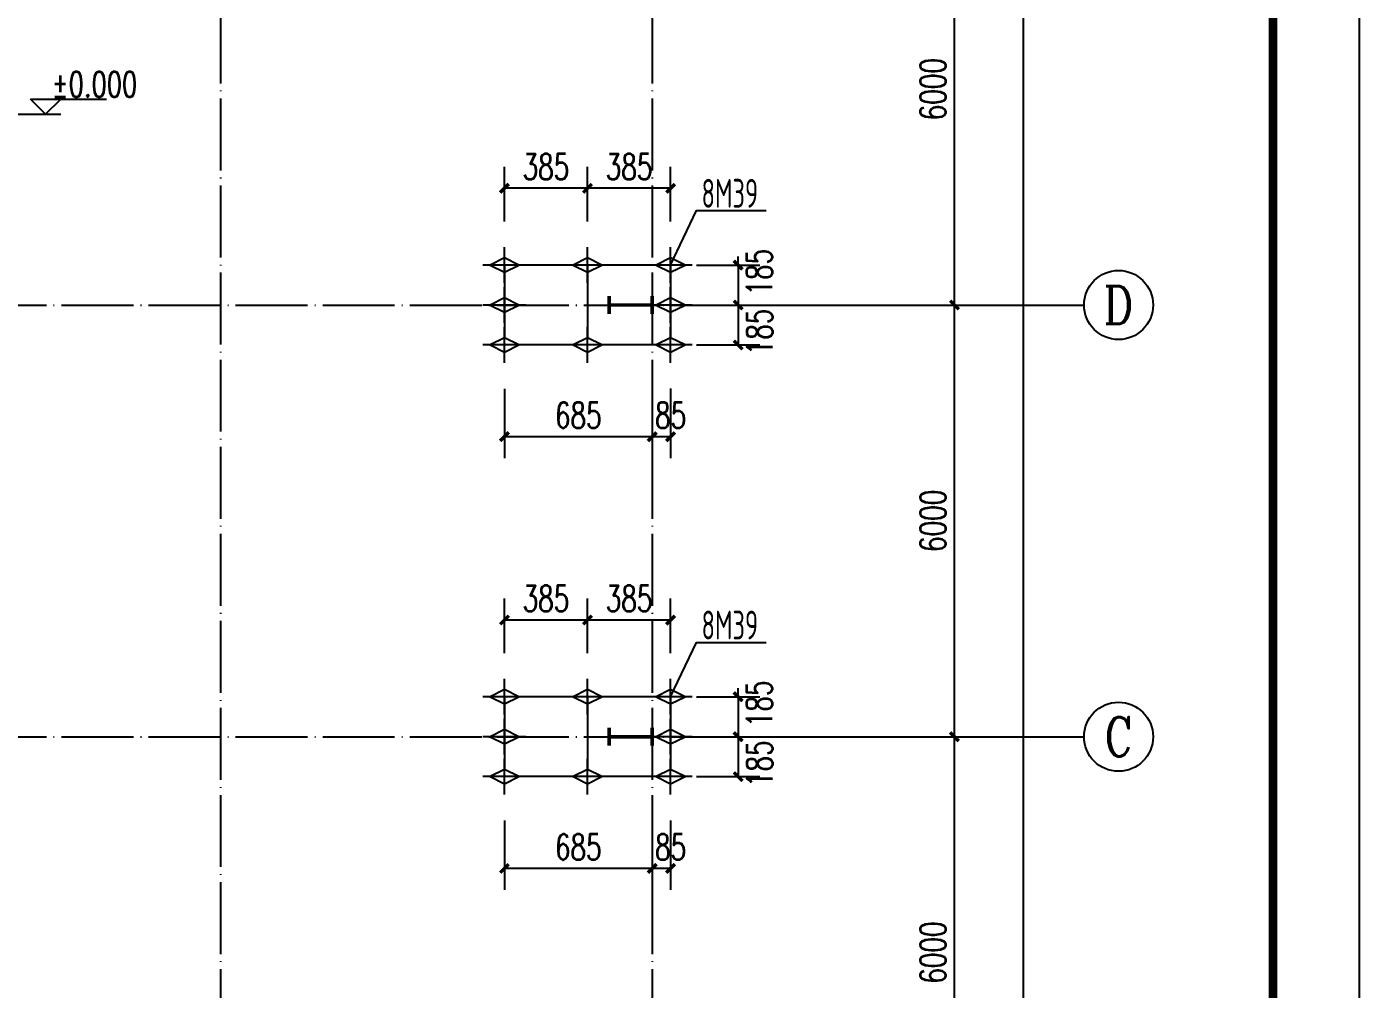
# Model space of a CAD drawing. Extents: x 14207793 to 14719554, y -1675802 to -1228715.
# Drawn here: x 14303084 to 14321605, y -1430561 to -1417182 of the extents above; entities that cross this region are included whole.
import ezdxf
from ezdxf.enums import TextEntityAlignment as Align

# ---------------------------------------------------------------- set-up
doc = ezdxf.new("R2010")
doc.units = 0
doc.header["$LTSCALE"] = 500
doc.header["$MEASUREMENT"] = 0
doc.linetypes.add('DOTE', pattern=[2.42, 2, -0.2, 0.02, -0.2])
doc.layers.get('0').update_dxf_attribs({"linetype": 'CONTINUOUS'})
doc.layers.get('DEFPOINTS').update_dxf_attribs({"color": 140, "linetype": 'CONTINUOUS'})
for name, color, linetype in [('AXIS', 3, 'CONTINUOUS'), ('AXIS_TEXT', 7, 'CONTINUOUS'), ('BOLT', 2, 'CONTINUOUS'), ('DIM', 3, 'CONTINUOUS'), ('DOTE', 8, 'DOTE'), ('PUB_TEXT', 6, 'CONTINUOUS'), ('PUB_TITLE', 4, 'CONTINUOUS')]:
    doc.layers.add(name, color=color, linetype=linetype)
doc.styles.add('_TCH_AXIS', font='COMPLEX', dxfattribs={"bigfont": 'GBCBIG'})
doc.styles.add('_TCH_DIM', font='SIMPLEX', dxfattribs={"bigfont": 'GBCBIG'})
doc.styles.add('_TCH_DIM_T3', font='SIMPLEX', dxfattribs={"width": 0.705882, "bigfont": 'GBCBIG'})
doc.styles.add('COMPLEX', font='COMPLEX')
doc.styles.add('TSSD_REIN', font='Tssdeng.shx', dxfattribs={"width": 0.65, "bigfont": 'hztxt.shx'})
doc.dimstyles.new('_TCH_ARCH&&120', dxfattribs={"dimtxt": 357, "dimasz": 120, "dimexe": 300, "dimexo": 360, "dimgap": 120, "dimtad": 1, "dimdec": 0, "dimzin": 0, "dimdsep": 46, "dimtxsty": '_TCH_DIM_T3', "dimblk": 'ARCHTICK', "dimcen": 0.09, "dimclrt": 7, "dimazin": 2, "dimtfac": 1, "dimtdec": 0, "dimtix": 1, "dimtmove": 2, "dimatfit": 3, "dimfxl": 0, "dimtolj": 1, "dimtzin": 0, "dimarcsym": 0})

# ---------------------------------------------------------------- blocks, each defined once
blk = doc.blocks.new('_ArchTick')
at = {"color": 0, "linetype": 'ByBlock', "const_width": 0.4}
blk.add_lwpolyline([(-0.5, -0.5), (0.5, 0.5)], dxfattribs=at)
blk = doc.blocks.new('*D133')
at = {"layer": 'AXIS', "color": 0, "lineweight": -2}
for p, q in [((14313338.5228, -1427050), (14316278.5228, -1427050)), ((14315978.5228, -1433050), (14315978.5228, -1427050)), ((14313338.5228, -1433050), (14316278.5228, -1433050))]:
    blk.add_line(p, q, dxfattribs=at)
at = {"layer": 'DEFPOINTS', "color": 0}
for p in [(14312978.5228, -1427050), (14315978.5228, -1427050), (14312978.5228, -1433050)]:
    blk.add_point(p, dxfattribs=at)
at = {"layer": 'AXIS', "color": 0, "lineweight": -2, "xscale": 120, "yscale": 120, "zscale": 120}
for p, rotation in [((14315978.5228, -1427050), 90), ((14315978.5228, -1433050), 270)]:
    blk.add_blockref('_ArchTick', p, dxfattribs=dict(at, rotation=rotation))
at = {"layer": 'AXIS', "color": 7, "insert": (14315680.0228, -1430050), "char_height": 357, "attachment_point": 5, "rotation": 90, "style": '_TCH_DIM_T3'}
blk.add_mtext('\\A1;6000', dxfattribs=at)
blk = doc.blocks.new('*D134')
at = {"layer": 'AXIS', "color": 0, "lineweight": -2}
for p, q in [((14313338.5228, -1421050), (14316278.5228, -1421050)), ((14315978.5228, -1427050), (14315978.5228, -1421050)), ((14313338.5228, -1427050), (14316278.5228, -1427050))]:
    blk.add_line(p, q, dxfattribs=at)
at = {"layer": 'DEFPOINTS', "color": 0}
for p in [(14312978.5228, -1421050), (14315978.5228, -1421050), (14312978.5228, -1427050)]:
    blk.add_point(p, dxfattribs=at)
at = {"layer": 'AXIS', "color": 0, "lineweight": -2, "xscale": 120, "yscale": 120, "zscale": 120}
for p, rotation in [((14315978.5228, -1421050), 90), ((14315978.5228, -1427050), 270)]:
    blk.add_blockref('_ArchTick', p, dxfattribs=dict(at, rotation=rotation))
at = {"layer": 'AXIS', "color": 7, "insert": (14315680.0228, -1424050), "char_height": 357, "attachment_point": 5, "rotation": 90, "style": '_TCH_DIM_T3'}
blk.add_mtext('\\A1;6000', dxfattribs=at)
blk = doc.blocks.new('*D135')
at = {"layer": 'AXIS', "color": 0, "lineweight": -2}
for p, q in [((14313338.5228, -1415050), (14316278.5228, -1415050)), ((14315978.5228, -1421050), (14315978.5228, -1415050)), ((14313338.5228, -1421050), (14316278.5228, -1421050))]:
    blk.add_line(p, q, dxfattribs=at)
at = {"layer": 'DEFPOINTS', "color": 0}
for p in [(14312978.5228, -1415050), (14315978.5228, -1415050), (14312978.5228, -1421050)]:
    blk.add_point(p, dxfattribs=at)
at = {"layer": 'AXIS', "color": 0, "lineweight": -2, "xscale": 120, "yscale": 120, "zscale": 120}
for p, rotation in [((14315978.5228, -1415050), 90), ((14315978.5228, -1421050), 270)]:
    blk.add_blockref('_ArchTick', p, dxfattribs=dict(at, rotation=rotation))
at = {"layer": 'AXIS', "color": 7, "insert": (14315680.0228, -1418050), "char_height": 357, "attachment_point": 5, "rotation": 90, "style": '_TCH_DIM_T3'}
blk.add_mtext('\\A1;6000', dxfattribs=at)
blk = doc.blocks.new('*D150')
at = {"layer": 'AXIS', "color": 0, "lineweight": -2}
for p, q in [((14313338.5228, -1331050), (14317238.5228, -1331050)), ((14316938.5228, -1441450), (14316938.5228, -1331050)), ((14313338.5228, -1441450), (14317238.5228, -1441450))]:
    blk.add_line(p, q, dxfattribs=at)
at = {"layer": 'DEFPOINTS', "color": 0}
for p in [(14312978.5228, -1331050), (14316938.5228, -1331050), (14312978.5228, -1441450)]:
    blk.add_point(p, dxfattribs=at)
at = {"layer": 'AXIS', "color": 0, "lineweight": -2, "xscale": 120, "yscale": 120, "zscale": 120}
for p, rotation in [((14316938.5228, -1331050), 90), ((14316938.5228, -1441450), 270)]:
    blk.add_blockref('_ArchTick', p, dxfattribs=dict(at, rotation=rotation))
at = {"layer": 'AXIS', "color": 7, "insert": (14316640.0228, -1386250), "char_height": 357, "attachment_point": 5, "rotation": 90, "style": '_TCH_DIM_T3'}
blk.add_mtext('\\A1;110400', dxfattribs=at)
blk = doc.blocks.new('_AXISO')
blk.add_circle((0, 0), 0.5)
at = {"layer": 'AXIS_TEXT', "style": 'COMPLEX', "width": 1.041667}
blk.add_attdef('A', text='', height=0.56, dxfattribs=at).set_placement((-0.25, -0.28), (0.25, -0.28), align=Align.FIT)
blk = doc.blocks.new('A$C3FC647B0')
at = {"color": 6, "const_width": 50}
for points in [[(0, 125), (0, -125)], [(0, 0), (600, 0)], [(600, 125), (600, -125)]]:
    blk.add_lwpolyline(points, dxfattribs=at)
blk = doc.blocks.new('A$C373D4424')
at = {"layer": 'BOLT'}
for p, q in [((0, -248), (0, 248)), ((-300, 0), (300, 0))]:
    blk.add_line(p, q, dxfattribs=at)
blk.add_lwpolyline([(0, -100), (-200, 0), (0, 100), (200, 0)], close=True, dxfattribs=at)
blk = doc.blocks.new('*D1416')
at = {"layer": 'AXIS', "color": 0, "lineweight": -2}
for p, q in [((14312394, -1420495), (14313272, -1420495)), ((14312972, -1420495), (14312972, -1420375)), ((14312972, -1420495), (14312972, -1421050)), ((14312394, -1421050), (14313272, -1421050)), ((14312972, -1421050), (14312972, -1421170))]:
    blk.add_line(p, q, dxfattribs=at)
at = {"layer": 'DEFPOINTS', "color": 0}
for p in [(14312034, -1420495), (14312034, -1421050), (14312972, -1421050)]:
    blk.add_point(p, dxfattribs=at)
at = {"layer": 'AXIS', "color": 0, "lineweight": -2, "xscale": 120, "yscale": 120, "zscale": 120}
for p, rotation in [((14312972, -1420495), 270), ((14312972, -1421050), 90)]:
    blk.add_blockref('_ArchTick', p, dxfattribs=dict(at, rotation=rotation))
at = {"layer": 'AXIS', "color": 7, "insert": (14313267, -1420593), "char_height": 357, "attachment_point": 5, "rotation": 90, "style": '_TCH_DIM_T3'}
blk.add_mtext('\\A1;185', dxfattribs=at)
blk = doc.blocks.new('*D1417')
at = {"layer": 'AXIS', "color": 0, "lineweight": -2}
for p, q in [((14312394, -1421050), (14313272, -1421050)), ((14312972, -1421050), (14312972, -1421605)), ((14312394, -1421605), (14313272, -1421605))]:
    blk.add_line(p, q, dxfattribs=at)
at = {"layer": 'DEFPOINTS', "color": 0}
for p in [(14312034, -1421050), (14312034, -1421605), (14312972, -1421605)]:
    blk.add_point(p, dxfattribs=at)
at = {"layer": 'AXIS', "color": 0, "lineweight": -2, "xscale": 120, "yscale": 120, "zscale": 120}
for p, rotation in [((14312972, -1421050), 90), ((14312972, -1421605), 270)]:
    blk.add_blockref('_ArchTick', p, dxfattribs=dict(at, rotation=rotation))
at = {"layer": 'AXIS', "color": 7, "insert": (14313270, -1421425), "char_height": 357, "attachment_point": 5, "rotation": 90, "style": '_TCH_DIM_T3'}
blk.add_mtext('\\A1;185', dxfattribs=at)
blk = doc.blocks.new('*D1418')
at = {"layer": 'AXIS', "color": 0, "lineweight": -2}
for p, q in [((14311779, -1422212), (14311779, -1423180)), ((14312034, -1422212), (14312034, -1423180)), ((14312034, -1422880), (14311779, -1422880))]:
    blk.add_line(p, q, dxfattribs=at)
at = {"layer": 'DEFPOINTS', "color": 0}
for p in [(14311779, -1421852), (14312034, -1421852), (14311779, -1422880)]:
    blk.add_point(p, dxfattribs=at)
at = {"layer": 'AXIS', "color": 0, "lineweight": -2, "xscale": 120, "yscale": 120, "zscale": 120, "rotation": 180}
blk.add_blockref('_ArchTick', (14311779, -1422880), dxfattribs=at)
at = {"layer": 'AXIS', "color": 0, "lineweight": -2, "xscale": 120, "yscale": 120, "zscale": 120}
blk.add_blockref('_ArchTick', (14312034, -1422880), dxfattribs=at)
at = {"layer": 'AXIS', "color": 7, "insert": (14312034, -1422582), "char_height": 357, "attachment_point": 5, "style": '_TCH_DIM_T3'}
blk.add_mtext('\\A1;85', dxfattribs=at)
blk = doc.blocks.new('*D1419')
at = {"layer": 'AXIS', "color": 0, "lineweight": -2}
for p, q in [((14309724, -1422213), (14309724, -1423180)), ((14311779, -1422213), (14311779, -1423180)), ((14311779, -1422880), (14309724, -1422880))]:
    blk.add_line(p, q, dxfattribs=at)
at = {"layer": 'DEFPOINTS', "color": 0}
for p in [(14309724, -1421853), (14311779, -1421853), (14309724, -1422880)]:
    blk.add_point(p, dxfattribs=at)
at = {"layer": 'AXIS', "color": 0, "lineweight": -2, "xscale": 120, "yscale": 120, "zscale": 120, "rotation": 180}
blk.add_blockref('_ArchTick', (14309724, -1422880), dxfattribs=at)
at = {"layer": 'AXIS', "color": 0, "lineweight": -2, "xscale": 120, "yscale": 120, "zscale": 120}
blk.add_blockref('_ArchTick', (14311779, -1422880), dxfattribs=at)
at = {"layer": 'AXIS', "color": 7, "insert": (14310751, -1422582), "char_height": 357, "attachment_point": 5, "style": '_TCH_DIM_T3'}
blk.add_mtext('\\A1;685', dxfattribs=at)
blk = doc.blocks.new('*D1420')
at = {"layer": 'AXIS', "color": 0, "lineweight": -2}
for p, q in [((14310879, -1419888), (14310879, -1419128)), ((14312034, -1419888), (14312034, -1419128)), ((14312034, -1419428), (14310879, -1419428))]:
    blk.add_line(p, q, dxfattribs=at)
at = {"layer": 'DEFPOINTS', "color": 0}
for p in [(14310879, -1419428), (14310879, -1420248), (14312034, -1420248)]:
    blk.add_point(p, dxfattribs=at)
at = {"layer": 'AXIS', "color": 0, "lineweight": -2, "xscale": 120, "yscale": 120, "zscale": 120, "rotation": 180}
blk.add_blockref('_ArchTick', (14310879, -1419428), dxfattribs=at)
at = {"layer": 'AXIS', "color": 0, "lineweight": -2, "xscale": 120, "yscale": 120, "zscale": 120}
blk.add_blockref('_ArchTick', (14312034, -1419428), dxfattribs=at)
at = {"layer": 'AXIS', "color": 7, "insert": (14311456, -1419129), "char_height": 357, "attachment_point": 5, "style": '_TCH_DIM_T3'}
blk.add_mtext('\\A1;385', dxfattribs=at)
blk = doc.blocks.new('*D1421')
at = {"layer": 'AXIS', "color": 0, "lineweight": -2}
for p, q in [((14309724, -1419888), (14309724, -1419128)), ((14310879, -1419888), (14310879, -1419128)), ((14310879, -1419428), (14309724, -1419428))]:
    blk.add_line(p, q, dxfattribs=at)
at = {"layer": 'DEFPOINTS', "color": 0}
for p in [(14309724, -1419428), (14309724, -1420248), (14310879, -1420248)]:
    blk.add_point(p, dxfattribs=at)
at = {"layer": 'AXIS', "color": 0, "lineweight": -2, "xscale": 120, "yscale": 120, "zscale": 120, "rotation": 180}
blk.add_blockref('_ArchTick', (14309724, -1419428), dxfattribs=at)
at = {"layer": 'AXIS', "color": 0, "lineweight": -2, "xscale": 120, "yscale": 120, "zscale": 120}
blk.add_blockref('_ArchTick', (14310879, -1419428), dxfattribs=at)
at = {"layer": 'AXIS', "color": 7, "insert": (14310301, -1419129), "char_height": 357, "attachment_point": 5, "style": '_TCH_DIM_T3'}
blk.add_mtext('\\A1;385', dxfattribs=at)
blk = doc.blocks.new('*D1422')
at = {"layer": 'AXIS', "color": 0, "lineweight": -2}
for p, q in [((14312972, -1426495), (14312972, -1426375)), ((14312394, -1426495), (14313272, -1426495)), ((14312972, -1426495), (14312972, -1427050)), ((14312394, -1427050), (14313272, -1427050)), ((14312972, -1427050), (14312972, -1427170))]:
    blk.add_line(p, q, dxfattribs=at)
at = {"layer": 'DEFPOINTS', "color": 0}
for p in [(14312034, -1426495), (14312034, -1427050), (14312972, -1427050)]:
    blk.add_point(p, dxfattribs=at)
at = {"layer": 'AXIS', "color": 0, "lineweight": -2, "xscale": 120, "yscale": 120, "zscale": 120}
for p, rotation in [((14312972, -1426495), 270), ((14312972, -1427050), 90)]:
    blk.add_blockref('_ArchTick', p, dxfattribs=dict(at, rotation=rotation))
at = {"layer": 'AXIS', "color": 7, "insert": (14313267, -1426593), "char_height": 357, "attachment_point": 5, "rotation": 90, "style": '_TCH_DIM_T3'}
blk.add_mtext('\\A1;185', dxfattribs=at)
blk = doc.blocks.new('*D1423')
at = {"layer": 'AXIS', "color": 0, "lineweight": -2}
for p, q in [((14312394, -1427050), (14313272, -1427050)), ((14312972, -1427050), (14312972, -1427605)), ((14312394, -1427605), (14313272, -1427605))]:
    blk.add_line(p, q, dxfattribs=at)
at = {"layer": 'DEFPOINTS', "color": 0}
for p in [(14312034, -1427050), (14312034, -1427605), (14312972, -1427605)]:
    blk.add_point(p, dxfattribs=at)
at = {"layer": 'AXIS', "color": 0, "lineweight": -2, "xscale": 120, "yscale": 120, "zscale": 120}
for p, rotation in [((14312972, -1427050), 90), ((14312972, -1427605), 270)]:
    blk.add_blockref('_ArchTick', p, dxfattribs=dict(at, rotation=rotation))
at = {"layer": 'AXIS', "color": 7, "insert": (14313270, -1427425), "char_height": 357, "attachment_point": 5, "rotation": 90, "style": '_TCH_DIM_T3'}
blk.add_mtext('\\A1;185', dxfattribs=at)
blk = doc.blocks.new('*D1424')
at = {"layer": 'AXIS', "color": 0, "lineweight": -2}
for p, q in [((14311779, -1428212), (14311779, -1429180)), ((14312034, -1428212), (14312034, -1429180)), ((14312034, -1428880), (14311779, -1428880))]:
    blk.add_line(p, q, dxfattribs=at)
at = {"layer": 'DEFPOINTS', "color": 0}
for p in [(14311779, -1427852), (14312034, -1427852), (14311779, -1428880)]:
    blk.add_point(p, dxfattribs=at)
at = {"layer": 'AXIS', "color": 0, "lineweight": -2, "xscale": 120, "yscale": 120, "zscale": 120, "rotation": 180}
blk.add_blockref('_ArchTick', (14311779, -1428880), dxfattribs=at)
at = {"layer": 'AXIS', "color": 0, "lineweight": -2, "xscale": 120, "yscale": 120, "zscale": 120}
blk.add_blockref('_ArchTick', (14312034, -1428880), dxfattribs=at)
at = {"layer": 'AXIS', "color": 7, "insert": (14312034, -1428582), "char_height": 357, "attachment_point": 5, "style": '_TCH_DIM_T3'}
blk.add_mtext('\\A1;85', dxfattribs=at)
blk = doc.blocks.new('*D1425')
at = {"layer": 'AXIS', "color": 0, "lineweight": -2}
for p, q in [((14309724, -1428213), (14309724, -1429180)), ((14311779, -1428213), (14311779, -1429180)), ((14311779, -1428880), (14309724, -1428880))]:
    blk.add_line(p, q, dxfattribs=at)
at = {"layer": 'DEFPOINTS', "color": 0}
for p in [(14309724, -1427853), (14311779, -1427853), (14309724, -1428880)]:
    blk.add_point(p, dxfattribs=at)
at = {"layer": 'AXIS', "color": 0, "lineweight": -2, "xscale": 120, "yscale": 120, "zscale": 120, "rotation": 180}
blk.add_blockref('_ArchTick', (14309724, -1428880), dxfattribs=at)
at = {"layer": 'AXIS', "color": 0, "lineweight": -2, "xscale": 120, "yscale": 120, "zscale": 120}
blk.add_blockref('_ArchTick', (14311779, -1428880), dxfattribs=at)
at = {"layer": 'AXIS', "color": 7, "insert": (14310751, -1428582), "char_height": 357, "attachment_point": 5, "style": '_TCH_DIM_T3'}
blk.add_mtext('\\A1;685', dxfattribs=at)
blk = doc.blocks.new('*D1426')
at = {"layer": 'AXIS', "color": 0, "lineweight": -2}
for p, q in [((14310879, -1425888), (14310879, -1425128)), ((14312034, -1425888), (14312034, -1425128)), ((14312034, -1425428), (14310879, -1425428))]:
    blk.add_line(p, q, dxfattribs=at)
at = {"layer": 'DEFPOINTS', "color": 0}
for p in [(14310879, -1425428), (14310879, -1426248), (14312034, -1426248)]:
    blk.add_point(p, dxfattribs=at)
at = {"layer": 'AXIS', "color": 0, "lineweight": -2, "xscale": 120, "yscale": 120, "zscale": 120, "rotation": 180}
blk.add_blockref('_ArchTick', (14310879, -1425428), dxfattribs=at)
at = {"layer": 'AXIS', "color": 0, "lineweight": -2, "xscale": 120, "yscale": 120, "zscale": 120}
blk.add_blockref('_ArchTick', (14312034, -1425428), dxfattribs=at)
at = {"layer": 'AXIS', "color": 7, "insert": (14311456, -1425129), "char_height": 357, "attachment_point": 5, "style": '_TCH_DIM_T3'}
blk.add_mtext('\\A1;385', dxfattribs=at)
blk = doc.blocks.new('*D1427')
at = {"layer": 'AXIS', "color": 0, "lineweight": -2}
for p, q in [((14309724, -1425888), (14309724, -1425128)), ((14310879, -1425888), (14310879, -1425128)), ((14310879, -1425428), (14309724, -1425428))]:
    blk.add_line(p, q, dxfattribs=at)
at = {"layer": 'DEFPOINTS', "color": 0}
for p in [(14309724, -1425428), (14309724, -1426248), (14310879, -1426248)]:
    blk.add_point(p, dxfattribs=at)
at = {"layer": 'AXIS', "color": 0, "lineweight": -2, "xscale": 120, "yscale": 120, "zscale": 120, "rotation": 180}
blk.add_blockref('_ArchTick', (14309724, -1425428), dxfattribs=at)
at = {"layer": 'AXIS', "color": 0, "lineweight": -2, "xscale": 120, "yscale": 120, "zscale": 120}
blk.add_blockref('_ArchTick', (14310879, -1425428), dxfattribs=at)
at = {"layer": 'AXIS', "color": 7, "insert": (14310301, -1425129), "char_height": 357, "attachment_point": 5, "style": '_TCH_DIM_T3'}
blk.add_mtext('\\A1;385', dxfattribs=at)

msp = doc.modelspace()

# ---------------------------------------------------------------- linework, layer by layer
at = {"layer": 'AXIS'}
for p, q in [((14303138.17, -1418189.73), (14304193.14, -1418189.73)), ((14303348.17, -1418399.73), (14303138.17, -1418189.73)), ((14303348.17, -1418399.73), (14303558.17, -1418189.73)), ((14302348.7, -1418399.73), (14303558.17, -1418399.73)), ((14312978.52, -1421050), (14317778.52, -1421050)), ((14312978.52, -1427050), (14317778.52, -1427050))]:
    msp.add_line(p, q, dxfattribs=at)
at = {"layer": 'DIM'}
for points in [[(14312033.52, -1420495), (14312394.26, -1419738.38), (14312394.26, -1419738.38), (14313360.06, -1419738.38)], [(14312033.52, -1426495), (14312394.26, -1425738.38), (14312394.26, -1425738.38), (14313360.06, -1425738.38)]]:
    msp.add_lwpolyline(points, dxfattribs=at)
at = {"layer": 'DOTE'}
for p, q in [((14305778.52, -1329850), (14305778.52, -1442650)), ((14311778.52, -1329850), (14311778.52, -1442650)), ((14309723.52, -1420495), (14309723.52, -1421605)), ((14312033.52, -1420495), (14309723.52, -1420495)), ((14310878.52, -1420495), (14310878.52, -1421605)), ((14312033.52, -1420495), (14312033.52, -1421605)), ((14280578.52, -1421050), (14312978.52, -1421050)), ((14312033.52, -1421605), (14309723.52, -1421605)), ((14309723.52, -1426495), (14309723.52, -1427605)), ((14312033.52, -1426495), (14309723.52, -1426495)), ((14310878.52, -1426495), (14310878.52, -1427605)), ((14312033.52, -1426495), (14312033.52, -1427605)), ((14280578.52, -1427050), (14312978.52, -1427050)), ((14312033.52, -1427605), (14309723.52, -1427605))]:
    msp.add_line(p, q, dxfattribs=at)
at = {"layer": 'PUB_TITLE'}
msp.add_lwpolyline([(14321605, -1463372.5), (14321605, -1320692.5), (14271205, -1320692.5), (14271205, -1463372.5)], close=True, dxfattribs=at)
at = {"layer": 'PUB_TITLE', "const_width": 120}
msp.add_lwpolyline([(14320405, -1462172.5), (14320405, -1323692.5), (14272405, -1323692.5), (14272405, -1462172.5)], close=True, dxfattribs=at)

# ---------------------------------------------------------------- block references
at = {"color": 6, "xscale": -1}
for p in [(14309723.52, -1420495), (14310878.52, -1420495), (14312033.52, -1420495), (14309723.52, -1421050), (14312033.52, -1421050), (14309723.52, -1421605), (14310878.52, -1421605), (14312033.52, -1421605), (14309723.52, -1426495), (14310878.52, -1426495), (14312033.52, -1426495), (14309723.52, -1427050), (14312033.52, -1427050), (14309723.52, -1427605), (14310878.52, -1427605), (14312033.52, -1427605)]:
    msp.add_blockref('A$C373D4424', p, dxfattribs=at)
at = {"color": 6}
for p in [(14311178.52, -1421050), (14311178.52, -1427050)]:
    msp.add_blockref('A$C3FC647B0', p, dxfattribs=at)
at = {"layer": 'AXIS'}
ref = msp.add_blockref('_AXISO', (14318258.52, -1421050), dxfattribs=dict(at, xscale=960, yscale=960, zscale=960))
ref.add_attrib('A', 'D', dxfattribs={"layer": 'AXIS_TEXT', "height": 522.31, "style": '_TCH_AXIS'}).set_placement((14318047.11, -1421311.15), (14318469.93, -1421311.15), align=Align.FIT)
ref = msp.add_blockref('_AXISO', (14318258.52, -1427050), dxfattribs=dict(at, xscale=960, yscale=960, zscale=960))
ref.add_attrib('A', 'C', dxfattribs={"layer": 'AXIS_TEXT', "height": 546.83, "style": '_TCH_AXIS'}).set_placement((14318063.23, -1427323.41), (14318453.82, -1427323.41), align=Align.FIT)

# ---------------------------------------------------------------- texts
at = {"layer": 'DIM', "style": 'TSSD_REIN', "width": 0.65}
for p in [(14312856.69, -1419697.7), (14312856.69, -1425697.7)]:
    msp.add_text('8M39', height=400, dxfattribs=at).set_placement(p, align=Align.CENTER)
at = {"layer": 'PUB_TEXT', "style": '_TCH_DIM', "width": 0.705882}
msp.add_text('%%P0.000', height=350, dxfattribs=at).set_placement((14303435.68, -1418158.23))

# ---------------------------------------------------------------- dimensions: what is measured, and where the dimension line sits
at = {"layer": 'AXIS'}
for p1, p2, distance, picture, middle in [((14312978.52, -1441450), (14312978.52, -1331050), -3960, '*D150', (14316640.02, -1386250)), ((14312978.52, -1421050), (14312978.52, -1415050), -3000, '*D135', (14315680.02, -1418050)), ((14312978.52, -1427050), (14312978.52, -1421050), -3000, '*D134', (14315680.02, -1424050)), ((14312978.52, -1433050), (14312978.52, -1427050), -3000, '*D133', (14315680.02, -1430050))]:
    dim = msp.add_aligned_dim(p1=p1, p2=p2, distance=distance, dimstyle='_TCH_ARCH&&120', dxfattribs=at)
    dim.commit()
    dim.dimension.update_dxf_attribs({"geometry": picture, "text_midpoint": middle})
for base, p1, p2, text, picture, middle in [((14309723.52, -1419427.71), (14310878.52, -1420247.5), (14309723.52, -1420247.5), '385', '*D1421', (14310301.02, -1419129.21)), ((14310878.52, -1419427.71), (14312033.52, -1420247.5), (14310878.52, -1420247.5), '385', '*D1420', (14311456.02, -1419129.21)), ((14309723.52, -1422880.29), (14311778.52, -1421852.5), (14309723.52, -1421852.5), '685', '*D1419', (14310751.02, -1422581.79)), ((14309723.52, -1425427.71), (14310878.52, -1426247.5), (14309723.52, -1426247.5), '385', '*D1427', (14310301.02, -1425129.21)), ((14310878.52, -1425427.71), (14312033.52, -1426247.5), (14310878.52, -1426247.5), '385', '*D1426', (14311456.02, -1425129.21)), ((14309723.52, -1428880.29), (14311778.52, -1427852.5), (14309723.52, -1427852.5), '685', '*D1425', (14310751.02, -1428581.79))]:
    dim = msp.add_linear_dim(base=base, p1=p1, p2=p2, angle=180, text=text, dimstyle='_TCH_ARCH&&120', dxfattribs=at)
    dim.commit()
    dim.dimension.update_dxf_attribs({"geometry": picture, "text_midpoint": middle})
for base, p1, p2, angle, text, picture, middle in [((14312971.54, -1421050), (14312033.52, -1420495), (14312033.52, -1421050), 90, '185', '*D1416', (14313266.91, -1420593.09)), ((14312971.54, -1421605), (14312033.52, -1421050), (14312033.52, -1421605), 90, '185', '*D1417', (14313270.04, -1421425.23)), ((14311778.52, -1422880.29), (14312033.52, -1421852.5), (14311778.52, -1421852.5), 180, '85', '*D1418', (14312033.52, -1422581.79)), ((14312971.54, -1427050), (14312033.52, -1426495), (14312033.52, -1427050), 90, '185', '*D1422', (14313266.91, -1426593.09)), ((14312971.54, -1427605), (14312033.52, -1427050), (14312033.52, -1427605), 90, '185', '*D1423', (14313270.04, -1427425.23)), ((14311778.52, -1428880.29), (14312033.52, -1427852.5), (14311778.52, -1427852.5), 180, '85', '*D1424', (14312033.52, -1428581.79))]:
    dim = msp.add_linear_dim(base=base, p1=p1, p2=p2, angle=angle, text=text, dimstyle='_TCH_ARCH&&120', dxfattribs=at)
    dim.commit()
    dim.dimension.update_dxf_attribs({"geometry": picture, "text_midpoint": middle, "dimtype": 160})

doc.saveas('drawing.dxf')
